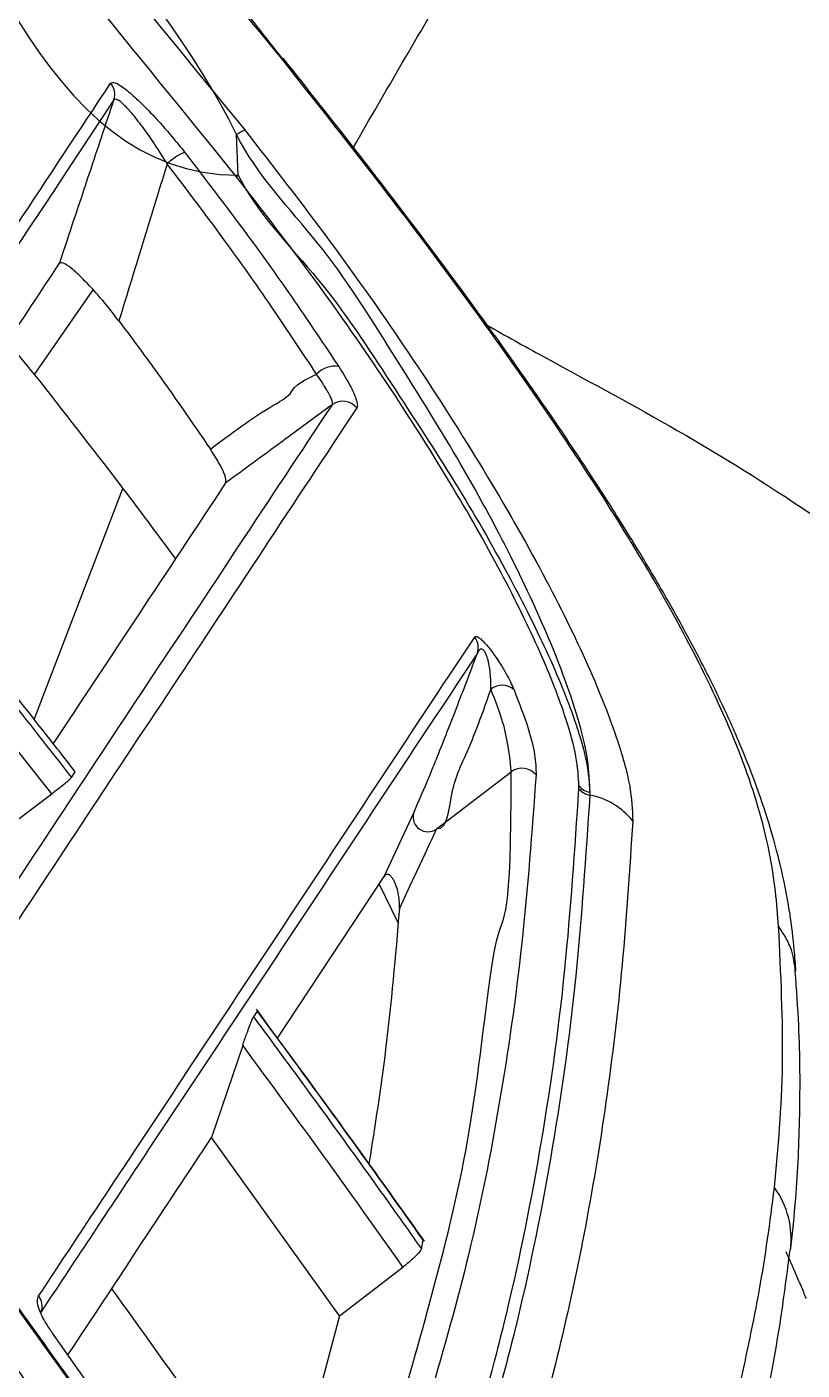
# Model space of a CAD drawing. Extents: x 0 to 84, y -21 to 126.
# Drawn here: x 24.549 to 25.873, y 14.624 to 16.92 of the extents above; entities that cross this region are included whole.
import ezdxf

# ---------------------------------------------------------------- set-up
doc = ezdxf.new("R2010")
doc.units = 0
doc.header["$MEASUREMENT"] = 0
doc.layers.add('1', color=4, linetype='Continuous')

# ---------------------------------------------------------------- blocks, each defined once
blk = doc.blocks.new('PRODIGY')
at = {"layer": '1', "color": 3, "linetype": 'Continuous', "lineweight": 25}
for p, q in [((24.9842, 16.8647), (24.9834, 16.8663)), ((24.9097, 16.6664), (24.9069, 16.7358)), ((24.6615, 16.4705), (24.5613, 16.3259)), ((24.5157, 16.3815), (24.5613, 16.3259)), ((24.561, 15.7361), (24.7124, 16.131)), ((24.6247, 15.6371), (24.6312, 15.6469)), ((25.248, 15.5485), (25.3762, 15.6469)), ((25.4917, 15.6178), (25.4919, 15.6226)), ((24.4823, 15.5268), (24.5911, 15.6089)), ((25.5105, 15.6116), (25.5103, 15.6067)), ((25.1591, 15.468), (25.209, 15.5757)), ((24.9765, 15.1917), (25.1591, 15.468)), ((25.1827, 15.3883), (25.1507, 15.4554)), ((24.9422, 15.2378), (24.9357, 15.2279)), ((24.9422, 15.2378), (24.9425, 15.2377)), ((24.9173, 15.1792), (24.864, 15.0214)), ((25.0828, 14.7169), (24.864, 15.0214)), ((25.2226, 14.8314), (25.2259, 14.8461)), ((25.2257, 14.8473), (25.2259, 14.8461)), ((25.0828, 14.7169), (25.1911, 14.8003)), ((24.5727, 14.7225), (24.5725, 14.7217)), ((25.0828, 14.7169), (25.0112, 14.4495)), ((24.9155, 14.2292), (24.5951, 14.6835))]:
    blk.add_line(p, q, dxfattribs=at)
at = {"layer": '1', "color": 3, "linetype": 'Continuous', "lineweight": 25, "flags": 128}
blk.add_lwpolyline([(24.5952, 14.6841), (24.5953, 14.6841), (24.5953, 14.6839), (24.5953, 14.6838), (24.5951, 14.6835)], dxfattribs=at)
at = {"layer": '1', "color": 3, "linetype": 'Continuous', "lineweight": 25}
for centre, radius, start, end in [((24.669, 16.8044), 0.0297, 342.0236, 40.4181), ((24.9569, 16.6643), 0.0872, 114.5013, 124.9759), ((24.8643, 16.6032), 0.1125, 114.3346, 132.6095), ((24.8982, 16.6831), 0.0203, 293.0189, 304.5141), ((25.0744, 16.2986), 0.0413, 80.3744, 138.1272), ((25.0884, 16.25), 0.0301, 38.1411, 126.3373), ((25.2902, 15.859), 0.0297, 341.677, 37.5099), ((25.3602, 15.7632), 0.0314, 48.7448, 127.6833), ((25.3946, 15.6222), 0.0307, 38.5644, 126.656), ((25.5156, 15.6366), 0.0303, 218.2195, 260.0129), ((25.5156, 15.6414), 0.0302, 218.4067, 260.2233), ((25.4896, 15.4892), 0.1193, 37.9504, 79.9958), ((25.2339, 15.5698), 0.0256, 166.7163, 303.5068), ((25.705, 14.8483), 0.1494, 352.6757, 35.9944), ((24.5448, 14.7332), 0.0297, 341.6724, 36.3836)]:
    blk.add_arc(centre, radius, start, end, dxfattribs=at)
for centre, major_axis, ratio, start_param, end_param in [((7.8495, 2.5803), (19.6557, 7.9834), 0.999133, 0.27574, 0.302046), ((7.8586, 2.5739), (19.5512, 8.2272), 0.999135, 0.216215, 0.238274), ((7.5634, 2.3818), (19.7321, 7.5821), 0.998321, 0.241472, 0.259414)]:
    blk.add_ellipse(centre, major_axis=major_axis, ratio=ratio, start_param=start_param, end_param=end_param, dxfattribs=at)
for points, knots in [([(24.9853, 16.8656), (24.9579, 16.9004), (24.8262, 17.0678), (24.5806, 17.3603), (24.2488, 17.7424), (23.9076, 18.1153), (23.5591, 18.4787), (23.2031, 18.8324), (22.839, 19.1772), (22.4665, 19.5134), (22.0858, 19.8408), (21.6976, 20.1587), (21.3017, 20.4673), (20.8983, 20.7665), (20.4888, 21.0552), (20.0735, 21.333), (19.6524, 21.6005), (19.2236, 21.8586), (18.7873, 22.1072), (18.3441, 22.3459), (17.8943, 22.5745), (17.4387, 22.7926), (16.9776, 23), (16.5116, 23.1959), (16.0772, 23.3678), (15.7965, 23.469), (15.674, 23.5132)], [0, 0, 0, 0, 0.011485, 0.055191, 0.09892, 0.142563, 0.186037, 0.229267, 0.272434, 0.315784, 0.359064, 0.402315, 0.445576, 0.488876, 0.532236, 0.575136, 0.61813, 0.661301, 0.704623, 0.748072, 0.791621, 0.835242, 0.878906, 0.922585, 0.96624, 1, 1, 1, 1]), ([(24.9834, 16.8663), (24.8048, 17.0844), (24.4475, 17.5208), (23.8783, 18.1478), (23.2861, 18.7534), (22.6633, 19.3398), (22.0106, 19.9056), (21.3281, 20.449), (20.6236, 20.9637), (19.9239, 21.4315), (19.2323, 21.855), (18.5522, 22.2374), (17.8555, 22.5959), (17.1427, 22.9287), (16.4157, 23.2377), (15.9223, 23.4202), (15.6756, 23.5114)], [0, 0, 0, 0, 0.073061, 0.146185, 0.219308, 0.292368, 0.367557, 0.442815, 0.518073, 0.593262, 0.660587, 0.727938, 0.795264, 0.863501, 0.931763, 1, 1, 1, 1]), ([(15.6591, 23.3812), (15.9151, 23.2859), (16.4271, 23.0952), (17.1823, 22.7706), (17.9269, 22.4177), (18.6571, 22.0348), (19.3703, 21.6242), (20.0671, 21.1856), (20.7475, 20.7186), (21.4085, 20.2251), (22.0476, 19.7073), (22.6639, 19.1664), (23.2615, 18.5991), (23.8383, 18.0053), (24.3955, 17.3878), (24.7457, 16.9583), (24.9207, 16.7437)], [0, 0, 0, 0, 0.071117, 0.142234, 0.213812, 0.285389, 0.356511, 0.427632, 0.499232, 0.570832, 0.641816, 0.71283, 0.783815, 0.855866, 0.927947, 1, 1, 1, 1]), ([(24.9069, 16.7358), (24.9069, 16.7358), (24.7595, 17.0306), (24.2508, 17.4804), (23.6143, 18.2304), (22.9005, 18.9206), (22.1667, 19.5845), (21.4426, 20.1752), (20.7387, 20.7007), (20.06, 21.1667), (19.3637, 21.6057), (18.6509, 22.0163), (17.9233, 22.3997), (17.1789, 22.7484), (16.4307, 23.0898), (15.9018, 23.2426), (15.6565, 23.3652), (15.6565, 23.3652)], [0, 0, 0, 0, 0, 0.085737, 0.171625, 0.257558, 0.343437, 0.429167, 0.50049, 0.571873, 0.643256, 0.71458, 0.785905, 0.857288, 0.928672, 1, 1, 1, 1, 1]), ([(24.9061, 16.6644), (24.732, 16.8794), (24.3836, 17.3095), (23.8288, 17.928), (23.2483, 18.5288), (22.64, 19.1084), (22.0055, 19.6659), (21.3546, 20.1924), (20.6892, 20.6875), (20.0096, 21.1526), (19.3106, 21.5911), (18.5948, 22.0012), (17.8653, 22.3816), (17.1215, 22.7321), (16.3639, 23.0556), (15.848, 23.2458), (15.5901, 23.3409)], [0, 0, 0, 0, 0.071541, 0.143112, 0.214652, 0.287314, 0.360008, 0.432669, 0.503348, 0.574028, 0.64519, 0.716352, 0.787028, 0.857704, 0.928852, 1, 1, 1, 1]), ([(15.5907, 23.345), (15.5907, 23.345), (15.8364, 23.2222), (16.3674, 23.074), (17.118, 22.7344), (17.8649, 22.3882), (18.595, 22.0063), (19.3103, 21.597), (20.009, 21.1588), (20.6898, 20.693), (21.4001, 20.1655), (22.1313, 19.5649), (22.8847, 18.9027), (23.5793, 18.1524), (24.3338, 17.5656), (24.5747, 16.6664), (24.9097, 16.6664), (24.9097, 16.6664)], [0, 0, 0, 0, 0, 0.070883, 0.141825, 0.212766, 0.283648, 0.354542, 0.425497, 0.496451, 0.567344, 0.653765, 0.740348, 0.826987, 0.913575, 1, 1, 1, 1, 1]), ([(12.8722, 22.5437), (13.1457, 22.4703), (13.693, 22.3234), (14.5021, 22.0606), (15.3007, 21.7674), (16.0942, 21.4379), (16.8809, 21.0722), (17.6591, 20.6696), (18.4199, 20.2346), (19.1544, 19.7726), (19.8619, 19.285), (20.5423, 18.7737), (21.2012, 18.2352), (21.8433, 17.6649), (22.4669, 17.0625), (23.0702, 16.4285), (23.6463, 15.7699), (24.1799, 15.1045), (24.6751, 14.4365), (24.9747, 13.9874), (25.1246, 13.7627)], [0, 0, 0, 0, 0.055117, 0.110282, 0.165446, 0.220563, 0.277281, 0.334051, 0.390822, 0.44754, 0.502626, 0.557759, 0.612892, 0.667978, 0.724669, 0.781412, 0.838155, 0.894846, 0.947382, 1, 1, 1, 1]), ([(25.0037, 13.6726), (24.8548, 13.8954), (24.5567, 14.3415), (24.0691, 14.9985), (23.549, 15.6474), (22.9936, 16.284), (22.4127, 16.8977), (21.8014, 17.4929), (21.1594, 18.0677), (20.4872, 18.6203), (19.7922, 19.1444), (19.0827, 19.6341), (18.3601, 20.0894), (17.6263, 20.5108), (16.876, 20.902), (16.1033, 21.2655), (15.3087, 21.5996), (14.493, 21.9023), (13.6662, 22.1731), (13.1068, 22.3238), (12.8271, 22.3992)], [0, 0, 0, 0, 0.05254, 0.105163, 0.16025, 0.215385, 0.27052, 0.325608, 0.382294, 0.439032, 0.495771, 0.552457, 0.607575, 0.662741, 0.717907, 0.773025, 0.829743, 0.886512, 0.943282, 1, 1, 1, 1]), ([(25.1065, 16.7141), (25.162, 16.8103), (25.286, 17.0252), (25.4816, 17.3398), (25.6813, 17.6473), (25.8499, 17.8956), (25.9878, 18.0923), (26.097, 18.2442), (26.1756, 18.3513), (26.227, 18.4204), (26.2548, 18.4576), (26.281, 18.4925), (26.3057, 18.5251), (26.3287, 18.5555), (26.3502, 18.5837), (26.5249, 18.812), (26.8634, 19.2328), (27.3849, 19.8297), (27.7529, 20.2077), (27.9366, 20.3965)], [0, 0, 0, 0, 0.071507, 0.159837, 0.238542, 0.30769, 0.353121, 0.393273, 0.428163, 0.438729, 0.448701, 0.458078, 0.466862, 0.475052, 0.482649, 0.489652, 0.660286, 0.830341, 1, 1, 1, 1]), ([(24.8618, 14.2634), (24.7187, 14.4681), (24.4324, 14.8776), (23.9738, 15.4704), (23.4953, 16.0475), (22.9981, 16.6035), (22.4838, 17.1389), (21.9522, 17.6536), (21.4027, 18.1513), (21.0211, 18.4668), (20.8303, 18.6245)], [0, 0, 0, 0, 0.1256997, 0.2515867, 0.3772812, 0.5031444, 0.6270337, 0.7509229, 0.8754616, 1, 1, 1, 1]), ([(24.8624, 14.2649), (24.8238, 14.3209), (24.7148, 14.479), (24.515, 14.7588), (24.258, 15.1058), (23.9696, 15.4745), (23.6627, 15.8493), (23.3389, 16.2256), (23.001, 16.5995), (22.6539, 16.9652), (22.2979, 17.3224), (21.9333, 17.6709), (21.5602, 18.0106), (21.207, 18.3163), (20.9627, 18.52), (20.8459, 18.614), (20.831, 18.626)], [0, 0, 0, 0, 0.034277, 0.096802, 0.173066, 0.251639, 0.332498, 0.416964, 0.501558, 0.586182, 0.670729, 0.755368, 0.839966, 0.924597, 0.990395, 1, 1, 1, 1]), ([(25.8329, 15.3826), (25.8314, 15.4021), (25.8285, 15.4418), (25.8183, 15.5086), (25.7992, 15.5866), (25.7671, 15.6811), (25.7165, 15.7968), (25.6449, 15.9338), (25.554, 16.0853), (25.4402, 16.2588), (25.3035, 16.4519), (25.1465, 16.6605), (25.0378, 16.7977), (24.9834, 16.8663)], [0, 0, 0, 0, 0.078049, 0.158069, 0.238151, 0.317889, 0.404327, 0.490653, 0.576373, 0.662264, 0.774504, 0.887251, 1, 1, 1, 1]), ([(25.8625, 15.3061), (25.8617, 15.3179), (25.8597, 15.3469), (25.8528, 15.4055), (25.8399, 15.4737), (25.821, 15.546), (25.7971, 15.6184), (25.7685, 15.6915), (25.7354, 15.7656), (25.6966, 15.8438), (25.6517, 15.9265), (25.5994, 16.0158), (25.541, 16.1098), (25.4747, 16.2109), (25.4003, 16.3194), (25.3162, 16.4371), (25.2198, 16.5671), (25.109, 16.7119), (25.0287, 16.813), (24.9863, 16.8664)], [0, 0, 0, 0, 0.044937, 0.110797, 0.178924, 0.241158, 0.298235, 0.351053, 0.400569, 0.447728, 0.498187, 0.546562, 0.598049, 0.651668, 0.708444, 0.769741, 0.837344, 0.914037, 1, 1, 1, 1]), ([(23.8977, 15.6223), (23.9488, 15.6996), (24.107, 15.9389), (24.3718, 16.3396), (24.585, 16.6623), (24.6916, 16.8237)], [0, 0, 0, 0, 0.192714, 0.596357, 1, 1, 1, 1]), ([(24.6916, 16.8237), (24.6937, 16.8246), (24.6979, 16.8264), (24.7142, 16.8162), (24.7364, 16.7973), (24.7648, 16.7687), (24.7933, 16.7366), (24.811, 16.7145), (24.818, 16.7058)], [0, 0, 0, 0, 0.155508, 0.310843, 0.472021, 0.653688, 0.862678, 1, 1, 1, 1]), ([(24.6973, 16.7952), (24.4839, 16.4725), (24.2195, 16.0727), (23.9542, 15.6715), (23.903, 15.5942)], [0, 0, 0, 0, 0.807286, 1, 1, 1, 1]), ([(24.6043, 16.5158), (24.6214, 16.5671), (24.6525, 16.6603), (24.6834, 16.7534), (24.6973, 16.7952)], [0, 0, 0, 0, 0.5503764, 1, 1, 1, 1]), ([(24.7882, 16.686), (24.7832, 16.6941), (24.7708, 16.7142), (24.7507, 16.7435), (24.7303, 16.7699), (24.7142, 16.7875), (24.7022, 16.7974), (24.6989, 16.796), (24.6973, 16.7952)], [0, 0, 0, 0, 0.142669, 0.358368, 0.542509, 0.701929, 0.85188, 1, 1, 1, 1]), ([(24.9207, 16.7437), (24.9702, 16.68), (25.0693, 16.5526), (25.2047, 16.3594), (25.3257, 16.1709), (25.4278, 15.9932), (25.5066, 15.8347), (25.5558, 15.7116), (25.5814, 15.6201), (25.5829, 15.5818), (25.5837, 15.5626)], [0, 0, 0, 0, 0.130191, 0.260389, 0.394899, 0.529384, 0.662633, 0.795832, 0.897924, 1, 1, 1, 1]), ([(25.5105, 15.6116), (25.51, 15.6291), (25.5092, 15.6641), (25.489, 15.7474), (25.4481, 15.8615), (25.3789, 16.0116), (25.2874, 16.1814), (25.1738, 16.3616), (25.0539, 16.5535), (24.9419, 16.6657), (24.9069, 16.7358), (24.9069, 16.7358)], [0, 0, 0, 0, 0.096522, 0.193054, 0.326768, 0.460521, 0.597016, 0.733529, 0.866769, 0.999999, 1, 1, 1, 1]), ([(24.818, 16.7058), (24.854, 16.6588), (24.9192, 16.5739), (25.007, 16.4509), (25.0564, 16.3766), (25.0813, 16.3393)], [0, 0, 0, 0, 0.379885, 0.688191, 1, 1, 1, 1]), ([(24.7882, 16.686), (24.7835, 16.6708), (24.7562, 16.5813), (24.7287, 16.4917), (24.7059, 16.4173)], [0, 0, 0, 0, 0.170052, 1, 1, 1, 1]), ([(25.0436, 16.3262), (25.0197, 16.3624), (24.9717, 16.4353), (24.8867, 16.5562), (24.8231, 16.64), (24.7882, 16.686)], [0, 0, 0, 0, 0.308726, 0.620512, 1, 1, 1, 1]), ([(25.4919, 15.6226), (25.491, 15.6384), (25.4891, 15.6699), (25.4688, 15.7447), (25.4286, 15.8482), (25.3613, 15.9859), (25.2726, 16.1421), (25.1652, 16.3112), (25.0428, 16.4875), (24.9517, 16.6054), (24.9061, 16.6644)], [0, 0, 0, 0, 0.093428, 0.186861, 0.320651, 0.454474, 0.59079, 0.727128, 0.863563, 1, 1, 1, 1]), ([(24.9097, 16.6664), (24.9097, 16.6664), (24.9434, 16.5988), (25.054, 16.4919), (25.1714, 16.3091), (25.2832, 16.1395), (25.3739, 15.9809), (25.4437, 15.8412), (25.4857, 15.736), (25.5072, 15.6598), (25.5094, 15.6277), (25.5105, 15.6116)], [0, 0, 0, 0, 0.000002, 0.135981, 0.271956, 0.408171, 0.544361, 0.678424, 0.812452, 0.90623, 1, 1, 1, 1]), ([(24.3023, 16.0583), (24.3378, 16.1121), (24.4386, 16.2648), (24.5392, 16.4172), (24.6043, 16.5158)], [0, 0, 0, 0, 0.352818, 1, 1, 1, 1]), ([(24.7059, 16.4173), (24.6954, 16.4307), (24.6752, 16.4565), (24.6462, 16.4879), (24.6242, 16.5081), (24.6095, 16.518), (24.606, 16.5165), (24.6043, 16.5158)], [0, 0, 0, 0, 0.259003, 0.497657, 0.673014, 0.849237, 1, 1, 1, 1]), ([(24.7059, 16.4173), (24.7258, 16.3906), (24.7806, 16.3169), (24.8303, 16.2445), (24.8621, 16.1982)], [0, 0, 0, 0, 0.362103, 1, 1, 1, 1]), ([(25.3353, 16.4098), (25.3668, 16.3921), (25.4699, 16.3346), (25.6526, 16.2375), (25.8779, 16.0988), (26.1028, 15.9352), (26.2979, 15.7667), (26.4618, 15.5979), (26.5991, 15.4326), (26.6778, 15.3094), (26.7181, 15.2464)], [0, 0, 0, 0, 0.059248, 0.193455, 0.338857, 0.492267, 0.64878, 0.760608, 0.877488, 1, 1, 1, 1]), ([(24.5613, 16.3259), (24.6103, 16.2635), (24.6923, 16.1591), (24.7708, 16.0532), (24.8024, 16.0106)], [0, 0, 0, 0, 0.5985245, 1, 1, 1, 1]), ([(24.9982, 16.2928), (24.9982, 16.2928), (25.0062, 16.309), (25.0249, 16.3176), (25.0436, 16.3262)], [0, 0, 0, 0, 0.000048, 1, 1, 1, 1]), ([(25.0706, 16.2742), (25.0707, 16.2745), (25.0714, 16.2764), (25.0694, 16.284), (25.0601, 16.3018), (25.0491, 16.3181), (25.0436, 16.3262)], [0, 0, 0, 0, 0.0559661, 0.3726614, 0.6866466, 1, 1, 1, 1]), ([(25.0813, 16.3393), (25.088, 16.3285), (25.1016, 16.3069), (25.1123, 16.2827), (25.1139, 16.2719), (25.1123, 16.269), (25.1121, 16.2686)], [0, 0, 0, 0, 0.314134, 0.628043, 0.944151, 1, 1, 1, 1]), ([(24.8621, 16.1982), (24.8972, 16.2247), (24.9413, 16.2578), (24.9903, 16.285), (24.9982, 16.2928), (24.9982, 16.2928)], [0, 0, 0, 0, 0.797124, 0.99998, 1, 1, 1, 1]), ([(24.2888, 15.093), (24.3925, 15.2496), (24.5999, 15.5629), (24.8603, 15.9564), (25.017, 16.1933), (25.0706, 16.2742)], [0, 0, 0, 0, 0.396939, 0.793878, 1, 1, 1, 1]), ([(25.1121, 16.2686), (25.0586, 16.1876), (24.9019, 15.9506), (24.6416, 15.557), (24.4343, 15.2436), (24.3306, 15.0869)], [0, 0, 0, 0, 0.206122, 0.603061, 1, 1, 1, 1]), ([(25.0706, 16.2742), (25.0417, 16.2531), (24.9811, 16.2086), (24.9201, 16.1638), (24.8882, 16.1404)], [0, 0, 0, 0, 0.4756327, 1, 1, 1, 1]), ([(24.8882, 16.1404), (24.8886, 16.143), (24.8895, 16.1482), (24.8816, 16.1664), (24.8712, 16.1845), (24.8637, 16.1957), (24.8621, 16.1982)], [0, 0, 0, 0, 0.303848, 0.60772, 0.910803, 1, 1, 1, 1]), ([(24.8882, 16.1404), (24.8385, 16.0653), (24.7404, 15.917), (24.6421, 15.7684), (24.5936, 15.695)], [0, 0, 0, 0, 0.506307, 1, 1, 1, 1]), ([(24.6312, 15.6469), (24.6148, 15.6679), (24.5329, 15.7728), (24.4118, 15.9247), (24.3056, 16.0544), (24.2668, 16.1017)], [0, 0, 0, 0, 0.1370412, 0.6852209, 1, 1, 1, 1]), ([(24.2603, 16.0919), (24.2772, 16.0713), (24.3617, 15.9685), (24.4836, 15.8172), (24.587, 15.6852), (24.6247, 15.6371)], [0, 0, 0, 0, 0.137035, 0.685194, 1, 1, 1, 1]), ([(24.5687, 14.7508), (24.624, 14.8345), (24.7763, 15.0645), (25.0248, 15.4401), (25.2174, 15.7314), (25.3137, 15.877)], [0, 0, 0, 0, 0.2222568, 0.6111284, 1, 1, 1, 1]), ([(25.3137, 15.877), (25.3147, 15.8777), (25.3163, 15.8789), (25.3219, 15.8756), (25.3283, 15.8699), (25.3353, 15.862), (25.3438, 15.8513), (25.3546, 15.8359), (25.3681, 15.8139), (25.3765, 15.7973), (25.3803, 15.7883), (25.3809, 15.7868)], [0, 0, 0, 0, 0.125235, 0.21181, 0.284568, 0.357517, 0.428179, 0.536133, 0.699728, 0.952221, 1, 1, 1, 1]), ([(25.3184, 15.8496), (25.222, 15.704), (25.0293, 15.4129), (24.7806, 15.0375), (24.6283, 14.8075), (24.573, 14.7239)], [0, 0, 0, 0, 0.388872, 0.777743, 1, 1, 1, 1]), ([(25.209, 15.5757), (25.2178, 15.5956), (25.2348, 15.6343), (25.2689, 15.7202), (25.297, 15.7931), (25.314, 15.8381), (25.3184, 15.8496)], [0, 0, 0, 0, 0.308804, 0.599507, 0.897047, 1, 1, 1, 1]), ([(25.3411, 15.7881), (25.3411, 15.7896), (25.3414, 15.7988), (25.3408, 15.814), (25.338, 15.8322), (25.3348, 15.8437), (25.332, 15.8502), (25.3299, 15.8534), (25.3282, 15.8553), (25.3266, 15.8563), (25.3243, 15.8568), (25.3212, 15.8552), (25.3195, 15.8518), (25.3184, 15.8496)], [0, 0, 0, 0, 0.0583186, 0.3595512, 0.5387688, 0.6408314, 0.6962264, 0.7237707, 0.7457067, 0.7778505, 0.7970406, 0.870969, 1, 1, 1, 1]), ([(25.3411, 15.7881), (25.3299, 15.7561), (25.3074, 15.6916), (25.2684, 15.6168), (25.2684, 15.5485), (25.248, 15.5485), (25.248, 15.5485)], [0, 0, 0, 0, 0.322056, 0.650016, 0.999993, 1, 1, 1, 1]), ([(25.3762, 15.6469), (25.3762, 15.6469), (25.3762, 15.6469), (25.3719, 15.7113), (25.3495, 15.7671), (25.3411, 15.7881)], [0, 0, 0, 0, 0.000007, 0.623775, 1, 1, 1, 1]), ([(25.3809, 15.7868), (25.3898, 15.7639), (25.4059, 15.7221), (25.4178, 15.674), (25.4183, 15.6523), (25.4186, 15.6414)], [0, 0, 0, 0, 0.375593, 0.685299, 1, 1, 1, 1]), ([(24.6247, 15.6371), (24.6239, 15.6361), (24.6223, 15.6342), (24.6157, 15.6284), (24.6068, 15.621), (24.5981, 15.6142), (24.5928, 15.6102), (24.5911, 15.6089)], [0, 0, 0, 0, 0.2234892, 0.4469724, 0.6704698, 0.8939444, 1, 1, 1, 1]), ([(25.1952, 14.5892), (25.2179, 14.67), (25.2634, 14.8316), (25.3158, 15.0639), (25.3512, 15.4334), (25.3762, 15.3833), (25.3762, 15.6469), (25.3762, 15.6469)], [0, 0, 0, 0, 0.25013, 0.500351, 0.750131, 0.999999, 1, 1, 1, 1]), ([(25.4186, 15.6414), (25.4114, 15.5444), (25.3971, 15.3503), (25.3577, 15.0784), (25.3065, 14.82), (25.2609, 14.6616), (25.2381, 14.5824)], [0, 0, 0, 0, 0.249782, 0.499651, 0.749781, 1, 1, 1, 1]), ([(25.0886, 13.9696), (25.1222, 14.0356), (25.1895, 14.1678), (25.2756, 14.3919), (25.3312, 14.5744), (25.3825, 14.7758), (25.4274, 14.9936), (25.4705, 15.298), (25.4848, 15.5138), (25.4917, 15.6178)], [0, 0, 0, 0, 0.151342, 0.302684, 0.46124, 0.500877, 0.671131, 0.841386, 1, 1, 1, 1]), ([(25.5103, 15.6067), (25.5034, 15.5026), (25.489, 15.2866), (25.4457, 14.9819), (25.4007, 14.7639), (25.3493, 14.5623), (25.2936, 14.3797), (25.2074, 14.1553), (25.1401, 14.0231), (25.1064, 13.957)], [0, 0, 0, 0, 0.158614, 0.328868, 0.499122, 0.538759, 0.697316, 0.848658, 1, 1, 1, 1]), ([(25.5837, 15.5626), (25.5783, 15.4801), (25.5677, 15.3152), (25.5394, 15.0809), (25.5023, 14.8565), (25.4556, 14.6432), (25.3998, 14.441), (25.3347, 14.2505), (25.2613, 14.071), (25.205, 13.9617), (25.1768, 13.9071)], [0, 0, 0, 0, 0.124699, 0.249398, 0.374218, 0.499038, 0.624201, 0.749397, 0.874682, 1, 1, 1, 1]), ([(25.248, 15.5485), (25.248, 15.5485), (25.248, 15.5485), (25.2165, 15.4807), (25.1851, 15.4129)], [0, 0, 0, 0, 0.000006, 1, 1, 1, 1]), ([(25.1851, 15.4129), (25.1852, 15.4175), (25.1854, 15.4267), (25.1829, 15.4417), (25.1791, 15.4541), (25.1753, 15.4616), (25.1736, 15.4644), (25.1724, 15.4661), (25.1711, 15.4676), (25.1696, 15.4691), (25.167, 15.4711), (25.1624, 15.4721), (25.1605, 15.4698), (25.1591, 15.468)], [0, 0, 0, 0, 0.2566719, 0.513637, 0.6426225, 0.6750049, 0.6858381, 0.6967692, 0.7062069, 0.7178212, 0.7382695, 0.8022877, 1, 1, 1, 1]), ([(25.1851, 15.4129), (25.1781, 15.3317), (25.1652, 15.1815), (25.1431, 15.0414), (25.1329, 14.977)], [0, 0, 0, 0, 0.5401741, 1, 1, 1, 1]), ([(25.8259, 14.9361), (25.8322, 15.0042), (25.8448, 15.1404), (25.8368, 15.3018), (25.8329, 15.3826)], [0, 0, 0, 0, 0.499507, 1, 1, 1, 1]), ([(25.8615, 15.3056), (25.8601, 15.3182), (25.857, 15.3459), (25.8414, 15.3696), (25.8329, 15.3826)], [0, 0, 0, 0, 0.452661, 1, 1, 1, 1]), ([(25.8534, 14.8305), (25.8535, 14.8314), (25.8568, 14.8578), (25.8647, 14.9359), (25.8701, 15.0595), (25.8697, 15.1895), (25.8637, 15.2746), (25.8615, 15.3056)], [0, 0, 0, 0, 0.006709, 0.199429, 0.5101722, 0.8216164, 1, 1, 1, 1]), ([(24.9173, 15.1792), (24.9195, 15.1857), (24.9235, 15.1972), (24.9289, 15.2119), (24.9329, 15.2221), (24.9349, 15.2267), (24.9355, 15.2277), (24.9357, 15.2279)], [0, 0, 0, 0, 0.3053733, 0.545968, 0.7452236, 0.9455456, 1, 1, 1, 1]), ([(24.9357, 15.2279), (24.9515, 15.2065), (25.0306, 15.0996), (25.1263, 14.9674), (25.2052, 14.856), (25.2226, 14.8314)], [0, 0, 0, 0, 0.1630925, 0.8154768, 1, 1, 1, 1]), ([(25.2278, 14.8444), (25.2042, 14.8777), (25.1098, 15.0108), (25.0132, 15.1423), (24.9407, 15.2409)], [0, 0, 0, 0, 0.250029, 1, 1, 1, 1]), ([(25.2259, 14.8461), (25.2105, 14.8678), (25.1336, 14.9763), (25.039, 15.1069), (24.959, 15.2152), (24.9422, 15.2378)], [0, 0, 0, 0, 0.16504, 0.825212, 1, 1, 1, 1]), ([(24.6186, 14.6501), (24.6216, 14.6546), (24.7035, 14.7785), (24.7852, 14.9022), (24.864, 15.0214)], [0, 0, 0, 0, 0.035727, 1, 1, 1, 1]), ([(25.7668, 14.598), (25.7785, 14.6519), (25.7961, 14.7328), (25.8145, 14.8473), (25.8221, 14.9065), (25.8259, 14.9361)], [0, 0, 0, 0, 0.499902, 0.749938, 1, 1, 1, 1]), ([(25.2226, 14.8314), (25.222, 14.8301), (25.2209, 14.8276), (25.2148, 14.8207), (25.2063, 14.8126), (25.1978, 14.8055), (25.1927, 14.8015), (25.1911, 14.8003)], [0, 0, 0, 0, 0.225262, 0.45051, 0.675878, 0.900736, 1, 1, 1, 1]), ([(25.7901, 14.4784), (25.7968, 14.5067), (25.8143, 14.5811), (25.8361, 14.7003), (25.8476, 14.7904), (25.8525, 14.8293)], [0, 0, 0, 0, 0.258622, 0.679493, 1, 1, 1, 1]), ([(25.8802, 14.7467), (25.8799, 14.7471), (25.8794, 14.7481), (25.8786, 14.7499), (25.8776, 14.7528), (25.8752, 14.759), (25.8696, 14.772), (25.86, 14.7947), (25.8512, 14.814), (25.8457, 14.8261)], [0, 0, 0, 0, 0.015451, 0.030877, 0.066455, 0.138659, 0.27198, 0.543692, 1, 1, 1, 1]), ([(24.5951, 14.6835), (24.5914, 14.6888), (24.584, 14.6993), (24.5751, 14.715), (24.5683, 14.7306), (24.5657, 14.7435), (24.5676, 14.7483), (24.5687, 14.7508)], [0, 0, 0, 0, 0.1388175, 0.2778776, 0.4401983, 0.7048887, 1, 1, 1, 1])]:
    blk.add_open_spline(points, degree=3, knots=knots, dxfattribs=at)

msp = doc.modelspace()

# ---------------------------------------------------------------- block references
at = {"layer": '1'}
msp.add_blockref('PRODIGY', (0, 0), dxfattribs=at)

doc.saveas('drawing.dxf')
